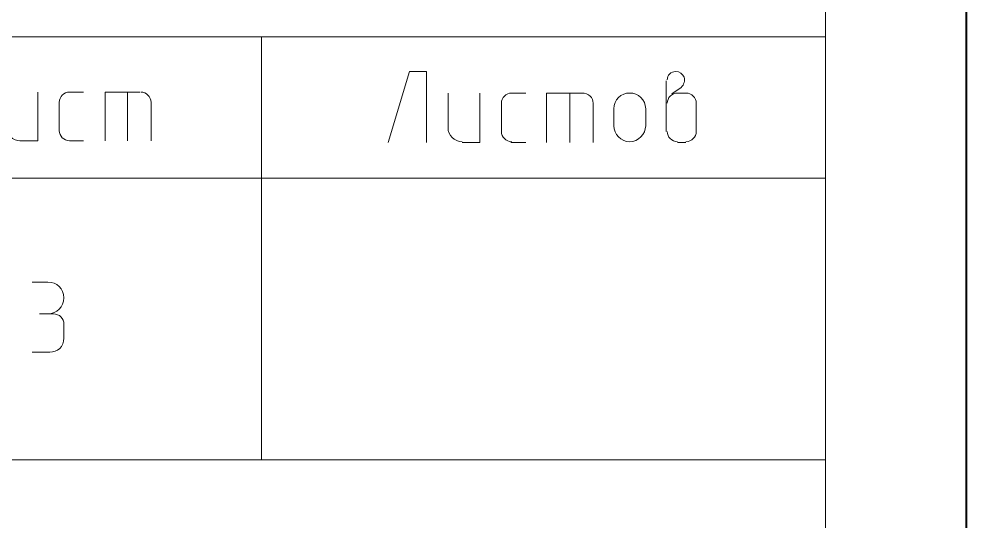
# Model space of a CAD drawing. Header units: millimetres. Extents: x -678 to 5260, y -935 to 3264.
# Drawn here: x 4923.6 to 5259.2, y -756.4 to -578.3 of the extents above; entities that cross this region are included whole.
import ezdxf
from ezdxf.xclip import XClip

# ---------------------------------------------------------------- set-up
doc = ezdxf.new("R2010")
doc.units = ezdxf.units.MM
doc.header["$MEASUREMENT"] = 0
doc.header["$XCLIPFRAME"] = 2
doc.layers.get('0').update_dxf_attribs({"linetype": 'CONTINUOUS'})

# ---------------------------------------------------------------- blocks, each defined once
blk = doc.blocks.new('MF28AFDB0')
at = {"color": 7, "linetype": 'Continuous', "lineweight": -2, "true_color": 0x000007}
blk.add_lwpolyline([(0.927, 0.578), (592.988, 0.578), (592.988, 419.2), (0.927, 419.2)], close=True, dxfattribs=at)

msp = doc.modelspace()

# ---------------------------------------------------------------- linework, layer by layer
at = {"color": 7, "linetype": 'Continuous', "lineweight": 20, "true_color": 0x000007}
msp.add_lwpolyline([(-479.88737, -884.75487), (5209.40723, -884.75487), (5209.40723, 3214.83019), (-479.88737, 3214.83019)], close=True, dxfattribs=at)
at = {"color": 7, "linetype": 'Continuous', "lineweight": 5, "true_color": 0x000007}
for points in [[(5209.40723, -308.15736), (5209.40723, -884.75487), (5209.40723, -884.75487)], [(3359.44873, -584.67189), (5209.40723, -584.67189), (5209.40723, -584.67189)], [(5009.57321, -584.67189), (5009.57321, -734.71338), (5009.57321, -734.71338)], [(5054.38649, -622.18226), (5062.02134, -596.95404), (5067.99645, -596.95404), (5067.99645, -622.18226)], [(5152.9757, -600.27355), (5152.9757, -618.19886), (5152.9757, -618.19886)], [(5158.2869, -602.5972), (5154.9674, -604.92085), (5154.9674, -604.92085)], [(4923.93006, -621.51836), (4930.23711, -621.51836), (4930.23711, -604.25695)], [(4941.52342, -604.25695), (4946.50267, -604.25695), (4946.50267, -604.25695)], [(4966.41968, -604.25695), (4954.13752, -604.25695), (4954.13752, -621.51836)], [(4962.10433, -604.25695), (4962.10433, -621.51836), (4962.10433, -621.51836)], [(5075.6313, -604.5889), (5075.6313, -616.87106), (5075.6313, -616.87106)], [(5080.61055, -622.18226), (5086.91761, -622.18226), (5086.91761, -604.5889)], [(5097.87196, -604.5889), (5103.18317, -604.5889), (5103.18317, -604.5889)], [(5123.10018, -604.5889), (5110.48607, -604.5889), (5110.48607, -622.18226)], [(5118.78483, -604.5889), (5118.78483, -622.18226), (5118.78483, -622.18226)], [(5156.9591, -604.5889), (5159.94665, -604.5889), (5159.94665, -604.5889)], [(4937.87196, -607.9084), (4937.87196, -618.19886), (4937.87196, -618.19886)], [(4970.40308, -621.51836), (4970.40308, -607.9084), (4970.40308, -607.9084)], [(5094.55246, -608.24035), (5094.55246, -618.19886), (5094.55246, -618.19886)], [(5127.08358, -622.18226), (5127.08358, -608.24035), (5127.08358, -608.24035)], [(5134.38649, -610.23205), (5134.38649, -616.20716), (5134.38649, -616.20716)], [(5145.67279, -616.20716), (5145.67279, -610.23205), (5145.67279, -610.23205)], [(5163.59811, -608.24035), (5163.59811, -618.19886), (5163.59811, -618.19886)], [(4941.52342, -621.51836), (4946.50267, -621.51836), (4946.50267, -621.51836)], [(5097.87196, -622.18226), (5103.18317, -622.18226), (5103.18317, -622.18226)], [(5156.9591, -622.18226), (5159.94665, -622.18226), (5159.94665, -622.18226)], [(4709.49022, -634.79637), (5209.40723, -634.79637), (5209.40723, -634.79637)], [(4933.88856, -671.64284), (4928.24541, -671.64284), (4928.24541, -671.64284)], [(4935.88026, -682.92915), (4930.90101, -682.92915), (4930.90101, -682.92915)], [(4939.53172, -691.8918), (4939.53172, -686.5806), (4939.53172, -686.5806)], [(4928.24541, -696.53911), (4934.55246, -696.53911), (4934.55246, -696.53911)], [(3359.44873, -734.71338), (4009.73918, -734.71338), (5209.40723, -734.71338)]]:
    msp.add_lwpolyline(points, dxfattribs=at)
at = {"color": 7, "linetype": 'Continuous', "lineweight": 20, "true_color": 0x000007}
msp.add_lwpolyline([(3359.44873, -884.75487), (5209.40723, -884.75487), (5209.40723, -334.71338)], dxfattribs=at)
at = {"color": 7, "linetype": 'Continuous', "lineweight": 5, "true_color": 0x000007}
for points in [[(5156.2952, -596.95404), (5154.63545, -596.95404), (5153.30765, -598.28184), (5153.30765, -599.9416)], [(4941.52342, -604.25695), (4939.53172, -604.25695), (4937.87196, -605.9167), (4937.87196, -607.9084)], [(4970.40308, -607.9084), (4970.40308, -605.9167), (4968.74333, -604.25695), (4966.75163, -604.25695)], [(5098.20391, -604.5889), (5096.21221, -604.5889), (5094.55246, -606.24865), (5094.55246, -608.24035)], [(5127.08358, -608.24035), (5127.08358, -606.24865), (5125.42383, -604.5889), (5123.10018, -604.5889)], [(5156.9591, -604.5889), (5154.9674, -604.5889), (5153.30765, -606.24865), (5153.30765, -608.24035)], [(5163.59811, -608.24035), (5163.59811, -606.24865), (5161.93835, -604.5889), (5159.94665, -604.5889)], [(4919.28275, -616.53911), (4919.28275, -619.52666), (4921.27445, -621.51836), (4924.26201, -621.51836)], [(5075.6313, -616.87106), (5075.6313, -619.52666), (5077.95495, -621.85031), (5080.61055, -621.85031)], [(4937.87196, -617.86691), (4937.87196, -619.85861), (4939.53172, -621.51836), (4941.52342, -621.51836)], [(5094.55246, -618.19886), (5094.55246, -620.19056), (5096.21221, -621.85031), (5098.20391, -621.85031)], [(5153.30765, -618.19886), (5153.30765, -620.19056), (5154.9674, -621.85031), (5156.9591, -621.85031)], [(5159.94665, -621.85031), (5161.93835, -621.85031), (5163.59811, -620.19056), (5163.59811, -618.19886)], [(4939.53172, -686.5806), (4939.53172, -684.5889), (4937.87196, -682.92915), (4935.88026, -682.92915)], [(4934.55246, -696.53911), (4937.20806, -696.53911), (4939.53172, -694.5474), (4939.53172, -691.55985)]]:
    msp.add_open_spline(points, degree=3, dxfattribs=at)
for points in [[(5158.2869, -602.5972), (5159.28275, -601.60135), (5159.6147, -600.27355), (5159.28275, -598.94574), (5159.28275, -598.94574), (5158.9508, -597.94989), (5157.623, -596.95404), (5156.2952, -596.95404)], [(5145.67279, -610.23205), (5145.67279, -606.91255), (5143.01719, -604.5889), (5140.02964, -604.5889), (5140.02964, -604.5889), (5137.04209, -604.5889), (5134.38649, -606.91255), (5134.38649, -610.23205)], [(5134.38649, -616.20716), (5134.38649, -619.19471), (5137.04209, -621.85031), (5140.02964, -621.85031), (5140.02964, -621.85031), (5143.01719, -621.85031), (5145.67279, -619.19471), (5145.67279, -616.20716)], [(4933.88856, -682.92915), (4936.87611, -682.92915), (4939.53172, -680.27355), (4939.53172, -677.28599), (4939.53172, -677.28599), (4939.53172, -673.96649), (4936.87611, -671.64284), (4933.88856, -671.64284)]]:
    msp.add_open_spline(points, degree=3, knots=[0, 0, 0, 0, 0.125, 0.125, 0.125, 0.125001, 1, 1, 1, 1], dxfattribs=at)

# ---------------------------------------------------------------- block references
at = {"color": 7, "true_color": 0xffffff}
ref = msp.add_blockref('MF28AFDB0', (-689.016, -940.3429), dxfattribs=dict(at, xscale=10.03092197091524, yscale=10.03092197091524, zscale=10.03092197091524))
XClip(ref).set_block_clipping_path([(1.0589661319, 0.5446702317), (593.0210338681, 419.1010338681)])

doc.saveas('drawing.dxf')
